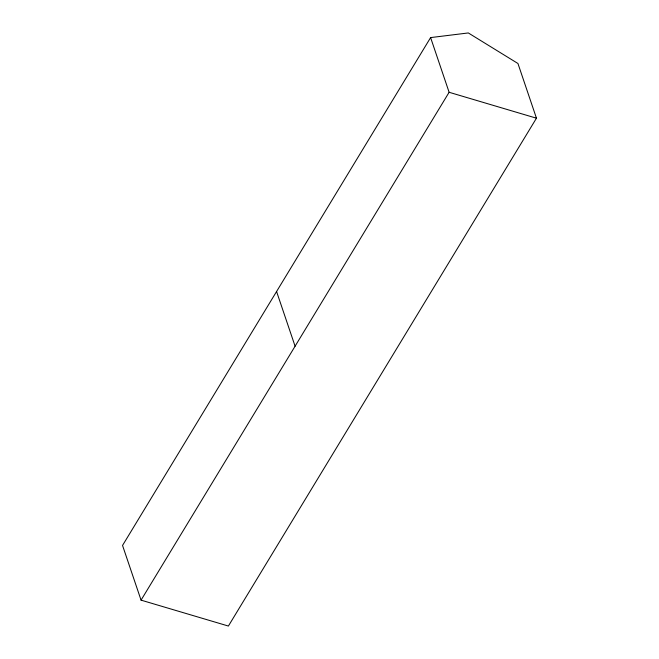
<?xml version="1.0" encoding="UTF-8"?>
<svg xmlns="http://www.w3.org/2000/svg" width="659" height="659" viewBox="0 0 659 659"><rect width="100%" height="100%" fill="white"/><g stroke="black" fill="none" stroke-linecap="round" stroke-linejoin="round"><path stroke-width="0.99" d="M430.607 37.588L122.541 545.446L141.059 600.143L228.393 626.05L536.459 118.192L517.941 63.495L468.318 32.95L430.607 37.588L449.117 92.285L141.059 600.143M449.117 92.285L536.459 118.192M276.574 291.517L295.092 346.214"/></g></svg>
